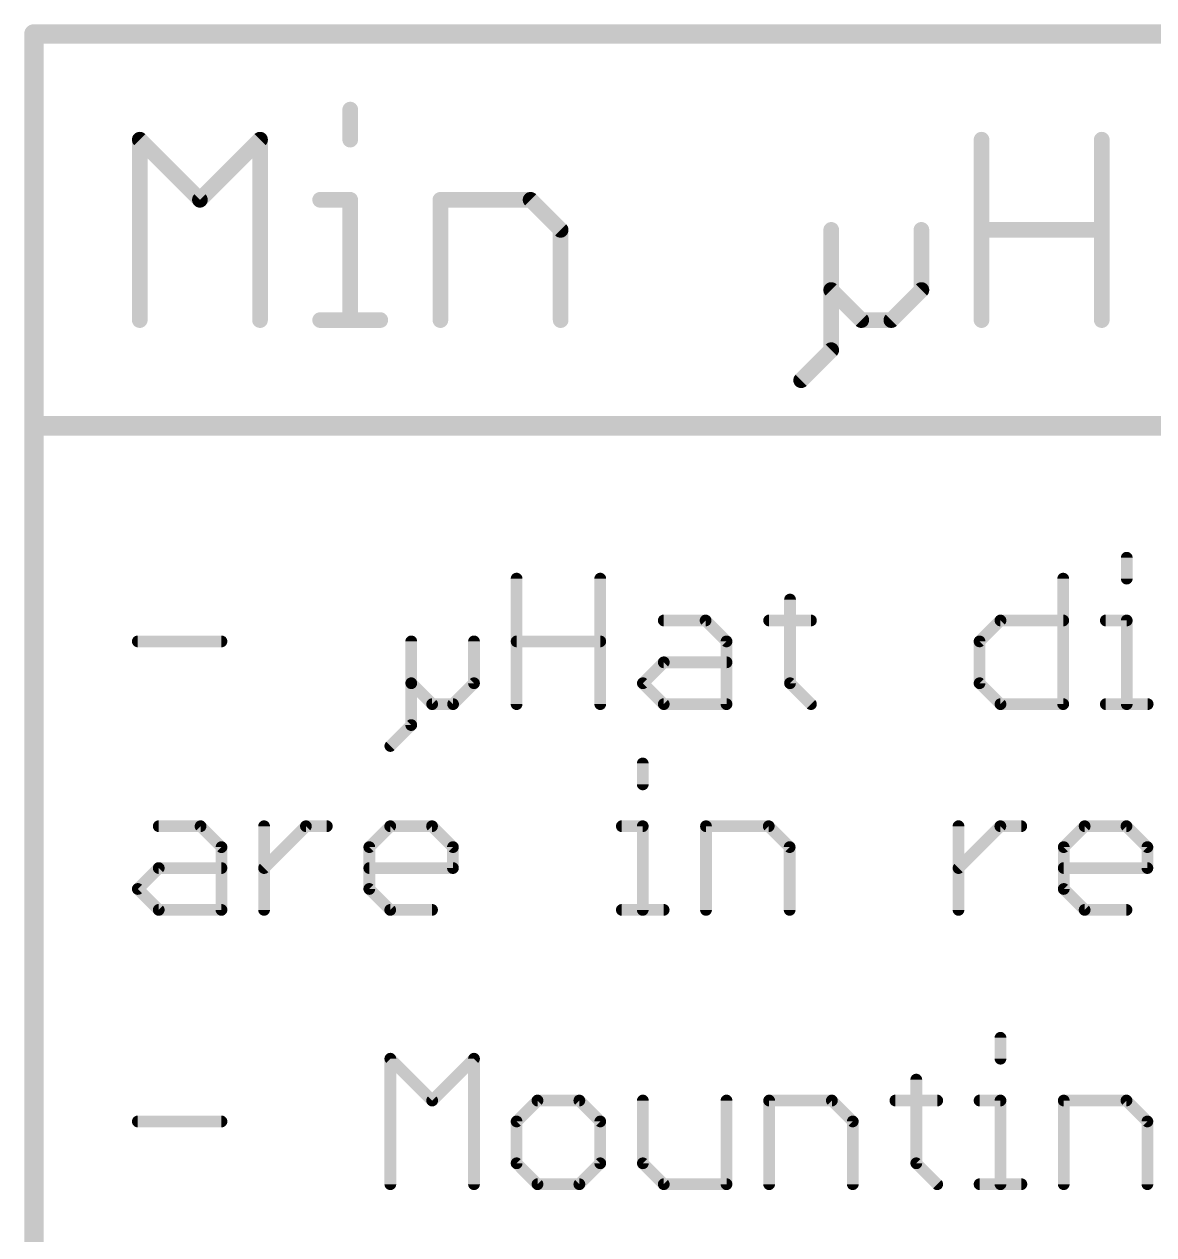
# Model space of a CAD drawing. Extents: x -1 to 129, y -23 to 41.
# Drawn here: x 78.26 to 92.91, y 25.72 to 41.42 of the extents above; entities that cross this region are included whole.
import ezdxf

# ---------------------------------------------------------------- set-up
doc = ezdxf.new("R2010")
doc.units = 0
doc.layers.add('51', color=53, linetype='CONTINUOUS')

msp = doc.modelspace()

# ---------------------------------------------------------------- linework, layer by layer
at = {"layer": '51'}
for points, const_width in [([(78.39, 41.29), (78.39, 36.21)], 0.254), ([(129.19, 41.29), (78.39, 41.29)], 0.254), ([(82.4902, 40.3102), (82.4902, 39.9204)], 0.2032), ([(79.7616, 37.5816), (79.7616, 39.9204)], 0.2032), ([(79.7616, 39.9204), (80.5412, 39.1408)], 0.2032), ([(80.5412, 39.1408), (81.3208, 39.9204)], 0.2032), ([(81.3208, 39.9204), (81.3208, 37.5816)], 0.2032), ([(90.676, 37.5816), (90.676, 39.9204)], 0.2032), ([(92.2352, 39.9204), (92.2352, 37.5816)], 0.2032), ([(82.1004, 39.1408), (82.4902, 39.1408)], 0.2032), ([(82.4902, 39.1408), (82.4902, 37.5816)], 0.2032), ([(83.6596, 37.5816), (83.6596, 39.1408)], 0.2032), ([(83.6596, 39.1408), (84.829, 39.1408)], 0.2032), ([(84.829, 39.1408), (85.2188, 38.751)], 0.2032), ([(85.2188, 38.751), (85.2188, 37.5816)], 0.2032), ([(88.727, 38.751), (88.727, 37.9714)], 0.2032), ([(89.8964, 37.9714), (89.8964, 38.751)], 0.2032), ([(90.676, 38.751), (92.2352, 38.751)], 0.2032), ([(88.727, 37.9714), (89.1168, 37.5816)], 0.2032), ([(88.727, 37.9714), (88.727, 37.1918)], 0.2032), ([(89.5066, 37.5816), (89.8964, 37.9714)], 0.2032), ([(82.1004, 37.5816), (82.88, 37.5816)], 0.2032), ([(89.1168, 37.5816), (89.5066, 37.5816)], 0.2032), ([(88.727, 37.1918), (88.3372, 36.802)], 0.2032), ([(78.39, 36.21), (78.39, -13.16)], 0.254), ([(78.39, 36.21), (129.19, 36.21)], 0.254), ([(92.5589, 34.5014), (92.5589, 34.2302)], 0.1524), ([(84.6477, 32.6032), (84.6477, 34.2302)], 0.1524), ([(85.7323, 34.2302), (85.7323, 32.6032)], 0.1524), ([(91.7352, 34.2302), (91.7352, 32.6032)], 0.1524), ([(88.1931, 33.959), (88.1931, 32.8744)], 0.1524), ([(86.556, 33.6879), (87.0983, 33.6879)], 0.1524), ([(87.0983, 33.6879), (87.3695, 33.4167)], 0.1524), ([(87.922, 33.6879), (88.4643, 33.6879)], 0.1524), ([(90.6506, 33.4167), (90.9217, 33.6879)], 0.1524), ([(90.9217, 33.6879), (91.7352, 33.6879)], 0.1524), ([(92.2877, 33.6879), (92.5589, 33.6879)], 0.1524), ([(92.5589, 33.6879), (92.5589, 32.6032)], 0.1524), ([(79.7362, 33.4167), (80.8209, 33.4167)], 0.1524), ([(83.2817, 33.4167), (83.2817, 32.8744)], 0.1524), ([(84.0952, 32.8744), (84.0952, 33.4167)], 0.1524), ([(84.6477, 33.4167), (85.7323, 33.4167)], 0.1524), ([(87.3695, 33.4167), (87.3695, 32.6032)], 0.1524), ([(90.6506, 32.8744), (90.6506, 33.4167)], 0.1524), ([(86.2848, 32.8744), (86.556, 33.1455)], 0.1524), ([(86.556, 33.1455), (87.3695, 33.1455)], 0.1524), ([(83.2817, 32.8744), (83.5528, 32.6032)], 0.1524), ([(83.2817, 32.8744), (83.2817, 32.332)], 0.1524), ([(83.824, 32.6032), (84.0952, 32.8744)], 0.1524), ([(86.556, 32.6032), (86.2848, 32.8744)], 0.1524), ([(88.1931, 32.8744), (88.4643, 32.6032)], 0.1524), ([(90.9217, 32.6032), (90.6506, 32.8744)], 0.1524), ([(83.5528, 32.6032), (83.824, 32.6032)], 0.1524), ([(87.3695, 32.6032), (86.556, 32.6032)], 0.1524), ([(91.7352, 32.6032), (90.9217, 32.6032)], 0.1524), ([(92.2877, 32.6032), (92.8301, 32.6032)], 0.1524), ([(83.2817, 32.332), (83.0105, 32.0609)], 0.1524), ([(86.2831, 31.8344), (86.2831, 31.5632)], 0.1524), ([(80.0074, 31.0209), (80.5497, 31.0209)], 0.1524), ([(80.5497, 31.0209), (80.8209, 30.7497)], 0.1524), ([(81.3734, 29.9362), (81.3734, 31.0209)], 0.1524), ([(81.3734, 30.4785), (81.9157, 31.0209)], 0.1524), ([(81.9157, 31.0209), (82.1869, 31.0209)], 0.1524), ([(82.7377, 30.7497), (83.0088, 31.0209)], 0.1524), ([(83.0088, 31.0209), (83.5511, 31.0209)], 0.1524), ([(83.5511, 31.0209), (83.8223, 30.7497)], 0.1524), ([(86.012, 31.0209), (86.2831, 31.0209)], 0.1524), ([(86.2831, 31.0209), (86.2831, 29.9362)], 0.1524), ([(87.1034, 29.9362), (87.1034, 31.0209)], 0.1524), ([(87.1034, 31.0209), (87.9169, 31.0209)], 0.1524), ([(87.9169, 31.0209), (88.1881, 30.7497)], 0.1524), ([(90.3777, 29.9362), (90.3777, 31.0209)], 0.1524), ([(90.3777, 30.4785), (90.92, 31.0209)], 0.1524), ([(90.92, 31.0209), (91.1912, 31.0209)], 0.1524), ([(91.742, 30.7497), (92.0132, 31.0209)], 0.1524), ([(92.0132, 31.0209), (92.5555, 31.0209)], 0.1524), ([(92.5555, 31.0209), (92.8267, 30.7497)], 0.1524), ([(80.8209, 30.7497), (80.8209, 29.9362)], 0.1524), ([(82.7377, 30.2074), (82.7377, 30.7497)], 0.1524), ([(83.8223, 30.7497), (83.8223, 30.4785)], 0.1524), ([(88.1881, 30.7497), (88.1881, 29.9362)], 0.1524), ([(91.742, 30.2074), (91.742, 30.7497)], 0.1524), ([(92.8267, 30.7497), (92.8267, 30.4785)], 0.1524), ([(79.7362, 30.2074), (80.0074, 30.4785)], 0.1524), ([(80.0074, 30.4785), (80.8209, 30.4785)], 0.1524), ([(83.8223, 30.4785), (82.7377, 30.4785)], 0.1524), ([(92.8267, 30.4785), (91.742, 30.4785)], 0.1524), ([(80.0074, 29.9362), (79.7362, 30.2074)], 0.1524), ([(83.0088, 29.9362), (82.7377, 30.2074)], 0.1524), ([(92.0132, 29.9362), (91.742, 30.2074)], 0.1524), ([(80.8209, 29.9362), (80.0074, 29.9362)], 0.1524), ([(83.5511, 29.9362), (83.0088, 29.9362)], 0.1524), ([(86.012, 29.9362), (86.5543, 29.9362)], 0.1524), ([(92.5555, 29.9362), (92.0132, 29.9362)], 0.1524), ([(90.9217, 28.2784), (90.9217, 28.0072)], 0.1524), ([(83.0105, 26.3802), (83.0105, 28.0072)], 0.1524), ([(83.0105, 28.0072), (83.5528, 27.4649)], 0.1524), ([(83.5528, 27.4649), (84.0952, 28.0072)], 0.1524), ([(84.0952, 28.0072), (84.0952, 26.3802)], 0.1524), ([(89.8303, 27.736), (89.8303, 26.6514)], 0.1524), ([(84.9188, 27.4649), (84.6477, 27.1937)], 0.1524), ([(85.4612, 27.4649), (84.9188, 27.4649)], 0.1524), ([(85.7323, 27.1937), (85.4612, 27.4649)], 0.1524), ([(86.2848, 27.4649), (86.2848, 26.6514)], 0.1524), ([(87.3695, 26.3802), (87.3695, 27.4649)], 0.1524), ([(87.922, 26.3802), (87.922, 27.4649)], 0.1524), ([(87.922, 27.4649), (88.7355, 27.4649)], 0.1524), ([(88.7355, 27.4649), (89.0066, 27.1937)], 0.1524), ([(89.5591, 27.4649), (90.1015, 27.4649)], 0.1524), ([(90.6506, 27.4649), (90.9217, 27.4649)], 0.1524), ([(90.9217, 27.4649), (90.9217, 26.3802)], 0.1524), ([(91.742, 26.3802), (91.742, 27.4649)], 0.1524), ([(91.742, 27.4649), (92.5555, 27.4649)], 0.1524), ([(92.5555, 27.4649), (92.8267, 27.1937)], 0.1524), ([(79.7362, 27.1937), (80.8209, 27.1937)], 0.1524), ([(84.6477, 27.1937), (84.6477, 26.6514)], 0.1524), ([(85.7323, 26.6514), (85.7323, 27.1937)], 0.1524), ([(89.0066, 27.1937), (89.0066, 26.3802)], 0.1524), ([(92.8267, 27.1937), (92.8267, 26.3802)], 0.1524), ([(84.6477, 26.6514), (84.9188, 26.3802)], 0.1524), ([(85.4612, 26.3802), (85.7323, 26.6514)], 0.1524), ([(86.2848, 26.6514), (86.556, 26.3802)], 0.1524), ([(89.8303, 26.6514), (90.1015, 26.3802)], 0.1524), ([(84.9188, 26.3802), (85.4612, 26.3802)], 0.1524), ([(86.556, 26.3802), (87.3695, 26.3802)], 0.1524), ([(90.6506, 26.3802), (91.1929, 26.3802)], 0.1524)]:
    msp.add_lwpolyline(points, dxfattribs=dict(at, const_width=const_width))
for points, const_width in [([(78.4535, 41.29, 1), (78.3265, 41.29)], 0.127), ([(78.39, 41.3535, 1), (78.39, 41.2265)], 0.127), ([(82.541, 40.3102, 1), (82.4394, 40.3102)], 0.1016), ([(79.8124, 39.9204, 1), (79.7108, 39.9204)], 0.1016), ([(79.7975, 39.9563, 1), (79.7257, 39.8845)], 0.1016), ([(81.3716, 39.9204, 1), (81.27, 39.9204)], 0.1016), ([(81.3567, 39.8845, 1), (81.2849, 39.9563)], 0.1016), ([(90.7268, 39.9204, 1), (90.6252, 39.9204)], 0.1016), ([(92.286, 39.9204, 1), (92.1844, 39.9204)], 0.1016), ([(82.4394, 39.9204, 1), (82.541, 39.9204)], 0.1016), ([(82.1004, 39.1916, 1), (82.1004, 39.09)], 0.1016), ([(82.541, 39.1408, 1), (82.4394, 39.1408)], 0.1016), ([(82.4902, 39.09, 1), (82.4902, 39.1916)], 0.1016), ([(83.7104, 39.1408, 1), (83.6088, 39.1408)], 0.1016), ([(83.6596, 39.1916, 1), (83.6596, 39.09)], 0.1016), ([(84.8649, 39.1767, 1), (84.7931, 39.1049)], 0.1016), ([(84.829, 39.09, 1), (84.829, 39.1916)], 0.1016), ([(80.5053, 39.1767, 1), (80.5771, 39.1049)], 0.1016), ([(80.5053, 39.1049, 1), (80.5771, 39.1767)], 0.1016), ([(85.2696, 38.751, 1), (85.168, 38.751)], 0.1016), ([(85.1829, 38.7151, 1), (85.2547, 38.7869)], 0.1016), ([(88.7778, 38.751, 1), (88.6762, 38.751)], 0.1016), ([(89.9472, 38.751, 1), (89.8456, 38.751)], 0.1016), ([(90.676, 38.8018, 1), (90.676, 38.7002)], 0.1016), ([(92.2352, 38.7002, 1), (92.2352, 38.8018)], 0.1016), ([(88.7629, 38.0073, 1), (88.6911, 37.9355)], 0.1016), ([(88.7778, 37.9714, 1), (88.6762, 37.9714)], 0.1016), ([(88.6762, 37.9714, 1), (88.7778, 37.9714)], 0.1016), ([(89.8456, 37.9714, 1), (89.9472, 37.9714)], 0.1016), ([(89.9323, 37.9355, 1), (89.8605, 38.0073)], 0.1016), ([(82.1004, 37.6324, 1), (82.1004, 37.5308)], 0.1016), ([(82.88, 37.5308, 1), (82.88, 37.6324)], 0.1016), ([(89.1168, 37.6324, 1), (89.1168, 37.5308)], 0.1016), ([(89.0809, 37.5457, 1), (89.1527, 37.6175)], 0.1016), ([(89.4707, 37.6175, 1), (89.5425, 37.5457)], 0.1016), ([(89.5066, 37.5308, 1), (89.5066, 37.6324)], 0.1016), ([(79.7108, 37.5816, 1), (79.8124, 37.5816)], 0.1016), ([(81.27, 37.5816, 1), (81.3716, 37.5816)], 0.1016), ([(82.4394, 37.5816, 1), (82.541, 37.5816)], 0.1016), ([(83.6088, 37.5816, 1), (83.7104, 37.5816)], 0.1016), ([(85.168, 37.5816, 1), (85.2696, 37.5816)], 0.1016), ([(90.6252, 37.5816, 1), (90.7268, 37.5816)], 0.1016), ([(92.1844, 37.5816, 1), (92.286, 37.5816)], 0.1016), ([(88.6762, 37.1918, 1), (88.7778, 37.1918)], 0.1016), ([(88.7629, 37.1559, 1), (88.6911, 37.2277)], 0.1016), ([(88.3013, 36.8379, 1), (88.3731, 36.7661)], 0.1016), ([(78.4535, 36.21, 1), (78.3265, 36.21)], 0.127), ([(78.39, 36.2735, 1), (78.39, 36.1465)], 0.127), ([(78.3265, 36.21, 1), (78.4535, 36.21)], 0.127), ([(92.597, 34.5014, 1), (92.5208, 34.5014)], 0.0762), ([(84.6858, 34.2302, 1), (84.6096, 34.2302)], 0.0762), ([(85.7704, 34.2302, 1), (85.6942, 34.2302)], 0.0762), ([(91.7733, 34.2302, 1), (91.6971, 34.2302)], 0.0762), ([(92.5208, 34.2302, 1), (92.597, 34.2302)], 0.0762), ([(88.2312, 33.959, 1), (88.155, 33.959)], 0.0762), ([(86.556, 33.726, 1), (86.556, 33.6498)], 0.0762), ([(87.1253, 33.7148, 1), (87.0714, 33.6609)], 0.0762), ([(87.0983, 33.6498, 1), (87.0983, 33.726)], 0.0762), ([(87.922, 33.726, 1), (87.922, 33.6498)], 0.0762), ([(88.4643, 33.6498, 1), (88.4643, 33.726)], 0.0762), ([(90.9217, 33.726, 1), (90.9217, 33.6498)], 0.0762), ([(90.9487, 33.6609, 1), (90.8948, 33.7148)], 0.0762), ([(91.7352, 33.6498, 1), (91.7352, 33.726)], 0.0762), ([(92.2877, 33.726, 1), (92.2877, 33.6498)], 0.0762), ([(92.597, 33.6879, 1), (92.5208, 33.6879)], 0.0762), ([(92.5589, 33.6498, 1), (92.5589, 33.726)], 0.0762), ([(79.7362, 33.4548, 1), (79.7362, 33.3786)], 0.0762), ([(80.8209, 33.3786, 1), (80.8209, 33.4548)], 0.0762), ([(83.3198, 33.4167, 1), (83.2436, 33.4167)], 0.0762), ([(84.1333, 33.4167, 1), (84.0571, 33.4167)], 0.0762), ([(84.6477, 33.4548, 1), (84.6477, 33.3786)], 0.0762), ([(85.7323, 33.3786, 1), (85.7323, 33.4548)], 0.0762), ([(87.4076, 33.4167, 1), (87.3314, 33.4167)], 0.0762), ([(87.3425, 33.3898, 1), (87.3964, 33.4436)], 0.0762), ([(90.6887, 33.4167, 1), (90.6125, 33.4167)], 0.0762), ([(90.6236, 33.4436, 1), (90.6775, 33.3898)], 0.0762), ([(86.556, 33.1836, 1), (86.556, 33.1074)], 0.0762), ([(86.5829, 33.1186, 1), (86.529, 33.1725)], 0.0762), ([(87.3695, 33.1074, 1), (87.3695, 33.1836)], 0.0762), ([(83.3086, 32.9013, 1), (83.2547, 32.8474)], 0.0762), ([(83.3198, 32.8744, 1), (83.2436, 32.8744)], 0.0762), ([(83.2436, 32.8744, 1), (83.3198, 32.8744)], 0.0762), ([(84.0571, 32.8744, 1), (84.1333, 32.8744)], 0.0762), ([(84.1221, 32.8474, 1), (84.0682, 32.9013)], 0.0762), ([(86.3118, 32.9013, 1), (86.2579, 32.8474)], 0.0762), ([(86.2579, 32.9013, 1), (86.3118, 32.8474)], 0.0762), ([(88.2201, 32.9013, 1), (88.1662, 32.8474)], 0.0762), ([(88.155, 32.8744, 1), (88.2312, 32.8744)], 0.0762), ([(90.6775, 32.9013, 1), (90.6236, 32.8474)], 0.0762), ([(90.6125, 32.8744, 1), (90.6887, 32.8744)], 0.0762), ([(83.5528, 32.6413, 1), (83.5528, 32.5651)], 0.0762), ([(83.5259, 32.5763, 1), (83.5798, 32.6301)], 0.0762), ([(83.7971, 32.6301, 1), (83.8509, 32.5763)], 0.0762), ([(83.824, 32.5651, 1), (83.824, 32.6413)], 0.0762), ([(84.6096, 32.6032, 1), (84.6858, 32.6032)], 0.0762), ([(85.6942, 32.6032, 1), (85.7704, 32.6032)], 0.0762), ([(86.556, 32.6413, 1), (86.556, 32.5651)], 0.0762), ([(86.529, 32.5763, 1), (86.5829, 32.6301)], 0.0762), ([(87.3314, 32.6032, 1), (87.4076, 32.6032)], 0.0762), ([(87.3695, 32.5651, 1), (87.3695, 32.6413)], 0.0762), ([(88.4374, 32.5763, 1), (88.4912, 32.6301)], 0.0762), ([(90.9217, 32.6413, 1), (90.9217, 32.5651)], 0.0762), ([(90.8948, 32.5763, 1), (90.9487, 32.6301)], 0.0762), ([(91.6971, 32.6032, 1), (91.7733, 32.6032)], 0.0762), ([(91.7352, 32.5651, 1), (91.7352, 32.6413)], 0.0762), ([(92.2877, 32.6413, 1), (92.2877, 32.5651)], 0.0762), ([(92.5208, 32.6032, 1), (92.597, 32.6032)], 0.0762), ([(92.8301, 32.5651, 1), (92.8301, 32.6413)], 0.0762), ([(83.2436, 32.332, 1), (83.3198, 32.332)], 0.0762), ([(83.3086, 32.3051, 1), (83.2547, 32.359)], 0.0762), ([(82.9836, 32.0878, 1), (83.0375, 32.0339)], 0.0762), ([(86.3212, 31.8344, 1), (86.245, 31.8344)], 0.0762), ([(86.245, 31.5632, 1), (86.3212, 31.5632)], 0.0762), ([(80.0074, 31.059, 1), (80.0074, 30.9828)], 0.0762), ([(80.5766, 31.0478, 1), (80.5228, 30.9939)], 0.0762), ([(80.5497, 30.9828, 1), (80.5497, 31.059)], 0.0762), ([(81.4115, 31.0209, 1), (81.3353, 31.0209)], 0.0762), ([(81.9157, 31.059, 1), (81.9157, 30.9828)], 0.0762), ([(81.9426, 30.9939, 1), (81.8887, 31.0478)], 0.0762), ([(82.1869, 30.9828, 1), (82.1869, 31.059)], 0.0762), ([(83.0088, 31.059, 1), (83.0088, 30.9828)], 0.0762), ([(83.0358, 30.9939, 1), (82.9819, 31.0478)], 0.0762), ([(83.5781, 31.0478, 1), (83.5242, 30.9939)], 0.0762), ([(83.5511, 30.9828, 1), (83.5511, 31.059)], 0.0762), ([(86.012, 31.059, 1), (86.012, 30.9828)], 0.0762), ([(86.3212, 31.0209, 1), (86.245, 31.0209)], 0.0762), ([(86.2831, 30.9828, 1), (86.2831, 31.059)], 0.0762), ([(87.1415, 31.0209, 1), (87.0653, 31.0209)], 0.0762), ([(87.1034, 31.059, 1), (87.1034, 30.9828)], 0.0762), ([(87.9438, 31.0478, 1), (87.89, 30.9939)], 0.0762), ([(87.9169, 30.9828, 1), (87.9169, 31.059)], 0.0762), ([(90.4158, 31.0209, 1), (90.3396, 31.0209)], 0.0762), ([(90.92, 31.059, 1), (90.92, 30.9828)], 0.0762), ([(90.947, 30.9939, 1), (90.8931, 31.0478)], 0.0762), ([(91.1912, 30.9828, 1), (91.1912, 31.059)], 0.0762), ([(92.0132, 31.059, 1), (92.0132, 30.9828)], 0.0762), ([(92.0401, 30.9939, 1), (91.9862, 31.0478)], 0.0762), ([(92.5824, 31.0478, 1), (92.5286, 30.9939)], 0.0762), ([(92.5555, 30.9828, 1), (92.5555, 31.059)], 0.0762), ([(80.859, 30.7497, 1), (80.7828, 30.7497)], 0.0762), ([(80.7939, 30.7228, 1), (80.8478, 30.7766)], 0.0762), ([(82.7758, 30.7497, 1), (82.6996, 30.7497)], 0.0762), ([(82.7107, 30.7766, 1), (82.7646, 30.7228)], 0.0762), ([(83.8604, 30.7497, 1), (83.7842, 30.7497)], 0.0762), ([(83.7954, 30.7228, 1), (83.8493, 30.7766)], 0.0762), ([(88.2262, 30.7497, 1), (88.15, 30.7497)], 0.0762), ([(88.1611, 30.7228, 1), (88.215, 30.7766)], 0.0762), ([(91.7801, 30.7497, 1), (91.7039, 30.7497)], 0.0762), ([(91.7151, 30.7766, 1), (91.769, 30.7228)], 0.0762), ([(92.8648, 30.7497, 1), (92.7886, 30.7497)], 0.0762), ([(92.7997, 30.7228, 1), (92.8536, 30.7766)], 0.0762), ([(80.0074, 30.5166, 1), (80.0074, 30.4404)], 0.0762), ([(80.0343, 30.4516, 1), (79.9804, 30.5055)], 0.0762), ([(80.8209, 30.4404, 1), (80.8209, 30.5166)], 0.0762), ([(81.3464, 30.5055, 1), (81.4003, 30.4516)], 0.0762), ([(82.7377, 30.5166, 1), (82.7377, 30.4404)], 0.0762), ([(83.7842, 30.4785, 1), (83.8604, 30.4785)], 0.0762), ([(83.8223, 30.4404, 1), (83.8223, 30.5166)], 0.0762), ([(90.3508, 30.5055, 1), (90.4047, 30.4516)], 0.0762), ([(91.742, 30.5166, 1), (91.742, 30.4404)], 0.0762), ([(92.7886, 30.4785, 1), (92.8648, 30.4785)], 0.0762), ([(92.8267, 30.4404, 1), (92.8267, 30.5166)], 0.0762), ([(79.7631, 30.2343, 1), (79.7093, 30.1804)], 0.0762), ([(79.7093, 30.2343, 1), (79.7631, 30.1804)], 0.0762), ([(82.7646, 30.2343, 1), (82.7107, 30.1804)], 0.0762), ([(82.6996, 30.2074, 1), (82.7758, 30.2074)], 0.0762), ([(91.769, 30.2343, 1), (91.7151, 30.1804)], 0.0762), ([(91.7039, 30.2074, 1), (91.7801, 30.2074)], 0.0762), ([(80.0074, 29.9743, 1), (80.0074, 29.8981)], 0.0762), ([(79.9804, 29.9093, 1), (80.0343, 29.9631)], 0.0762), ([(80.7828, 29.9362, 1), (80.859, 29.9362)], 0.0762), ([(80.8209, 29.8981, 1), (80.8209, 29.9743)], 0.0762), ([(81.3353, 29.9362, 1), (81.4115, 29.9362)], 0.0762), ([(83.0088, 29.9743, 1), (83.0088, 29.8981)], 0.0762), ([(82.9819, 29.9093, 1), (83.0358, 29.9631)], 0.0762), ([(83.5511, 29.8981, 1), (83.5511, 29.9743)], 0.0762), ([(86.012, 29.9743, 1), (86.012, 29.8981)], 0.0762), ([(86.245, 29.9362, 1), (86.3212, 29.9362)], 0.0762), ([(86.5543, 29.8981, 1), (86.5543, 29.9743)], 0.0762), ([(87.0653, 29.9362, 1), (87.1415, 29.9362)], 0.0762), ([(88.15, 29.9362, 1), (88.2262, 29.9362)], 0.0762), ([(90.3396, 29.9362, 1), (90.4158, 29.9362)], 0.0762), ([(92.0132, 29.9743, 1), (92.0132, 29.8981)], 0.0762), ([(91.9862, 29.9093, 1), (92.0401, 29.9631)], 0.0762), ([(92.5555, 29.8981, 1), (92.5555, 29.9743)], 0.0762), ([(90.9598, 28.2784, 1), (90.8836, 28.2784)], 0.0762), ([(83.0486, 28.0072, 1), (82.9724, 28.0072)], 0.0762), ([(83.0375, 28.0341, 1), (82.9836, 27.9802)], 0.0762), ([(84.1333, 28.0072, 1), (84.0571, 28.0072)], 0.0762), ([(84.1221, 27.9802, 1), (84.0682, 28.0341)], 0.0762), ([(90.8836, 28.0072, 1), (90.9598, 28.0072)], 0.0762), ([(89.8684, 27.736, 1), (89.7922, 27.736)], 0.0762), ([(83.5259, 27.4918, 1), (83.5798, 27.4379)], 0.0762), ([(83.5259, 27.4379, 1), (83.5798, 27.4918)], 0.0762), ([(84.9188, 27.503, 1), (84.9188, 27.4268)], 0.0762), ([(84.9458, 27.4379, 1), (84.8919, 27.4918)], 0.0762), ([(85.4881, 27.4918, 1), (85.4342, 27.4379)], 0.0762), ([(85.4612, 27.4268, 1), (85.4612, 27.503)], 0.0762), ([(86.3229, 27.4649, 1), (86.2467, 27.4649)], 0.0762), ([(87.4076, 27.4649, 1), (87.3314, 27.4649)], 0.0762), ([(87.9601, 27.4649, 1), (87.8839, 27.4649)], 0.0762), ([(87.922, 27.503, 1), (87.922, 27.4268)], 0.0762), ([(88.7624, 27.4918, 1), (88.7085, 27.4379)], 0.0762), ([(88.7355, 27.4268, 1), (88.7355, 27.503)], 0.0762), ([(89.5591, 27.503, 1), (89.5591, 27.4268)], 0.0762), ([(90.1015, 27.4268, 1), (90.1015, 27.503)], 0.0762), ([(90.6506, 27.503, 1), (90.6506, 27.4268)], 0.0762), ([(90.9598, 27.4649, 1), (90.8836, 27.4649)], 0.0762), ([(90.9217, 27.4268, 1), (90.9217, 27.503)], 0.0762), ([(91.7801, 27.4649, 1), (91.7039, 27.4649)], 0.0762), ([(91.742, 27.503, 1), (91.742, 27.4268)], 0.0762), ([(92.5824, 27.4918, 1), (92.5286, 27.4379)], 0.0762), ([(92.5555, 27.4268, 1), (92.5555, 27.503)], 0.0762), ([(79.7362, 27.2318, 1), (79.7362, 27.1556)], 0.0762), ([(80.8209, 27.1556, 1), (80.8209, 27.2318)], 0.0762), ([(84.6858, 27.1937, 1), (84.6096, 27.1937)], 0.0762), ([(84.6207, 27.2206, 1), (84.6746, 27.1668)], 0.0762), ([(85.7704, 27.1937, 1), (85.6942, 27.1937)], 0.0762), ([(85.7054, 27.1668, 1), (85.7593, 27.2206)], 0.0762), ([(89.0447, 27.1937, 1), (88.9685, 27.1937)], 0.0762), ([(88.9797, 27.1668, 1), (89.0336, 27.2206)], 0.0762), ([(92.8648, 27.1937, 1), (92.7886, 27.1937)], 0.0762), ([(92.7997, 27.1668, 1), (92.8536, 27.2206)], 0.0762), ([(84.6746, 26.6783, 1), (84.6207, 26.6244)], 0.0762), ([(84.6096, 26.6514, 1), (84.6858, 26.6514)], 0.0762), ([(85.6942, 26.6514, 1), (85.7704, 26.6514)], 0.0762), ([(85.7593, 26.6244, 1), (85.7054, 26.6783)], 0.0762), ([(86.3118, 26.6783, 1), (86.2579, 26.6244)], 0.0762), ([(86.2467, 26.6514, 1), (86.3229, 26.6514)], 0.0762), ([(89.8572, 26.6783, 1), (89.8034, 26.6244)], 0.0762), ([(89.7922, 26.6514, 1), (89.8684, 26.6514)], 0.0762), ([(82.9724, 26.3802, 1), (83.0486, 26.3802)], 0.0762), ([(84.0571, 26.3802, 1), (84.1333, 26.3802)], 0.0762), ([(84.9188, 26.4183, 1), (84.9188, 26.3421)], 0.0762), ([(84.8919, 26.3533, 1), (84.9458, 26.4071)], 0.0762), ([(85.4342, 26.4071, 1), (85.4881, 26.3533)], 0.0762), ([(85.4612, 26.3421, 1), (85.4612, 26.4183)], 0.0762), ([(86.556, 26.4183, 1), (86.556, 26.3421)], 0.0762), ([(86.529, 26.3533, 1), (86.5829, 26.4071)], 0.0762), ([(87.3314, 26.3802, 1), (87.4076, 26.3802)], 0.0762), ([(87.3695, 26.3421, 1), (87.3695, 26.4183)], 0.0762), ([(87.8839, 26.3802, 1), (87.9601, 26.3802)], 0.0762), ([(88.9685, 26.3802, 1), (89.0447, 26.3802)], 0.0762), ([(90.0745, 26.3533, 1), (90.1284, 26.4071)], 0.0762), ([(90.6506, 26.4183, 1), (90.6506, 26.3421)], 0.0762), ([(90.8836, 26.3802, 1), (90.9598, 26.3802)], 0.0762), ([(91.1929, 26.3421, 1), (91.1929, 26.4183)], 0.0762), ([(91.7039, 26.3802, 1), (91.7801, 26.3802)], 0.0762), ([(92.7886, 26.3802, 1), (92.8648, 26.3802)], 0.0762)]:
    msp.add_lwpolyline(points, format="xyb", dxfattribs=dict(at, const_width=const_width))

doc.saveas('drawing.dxf')
